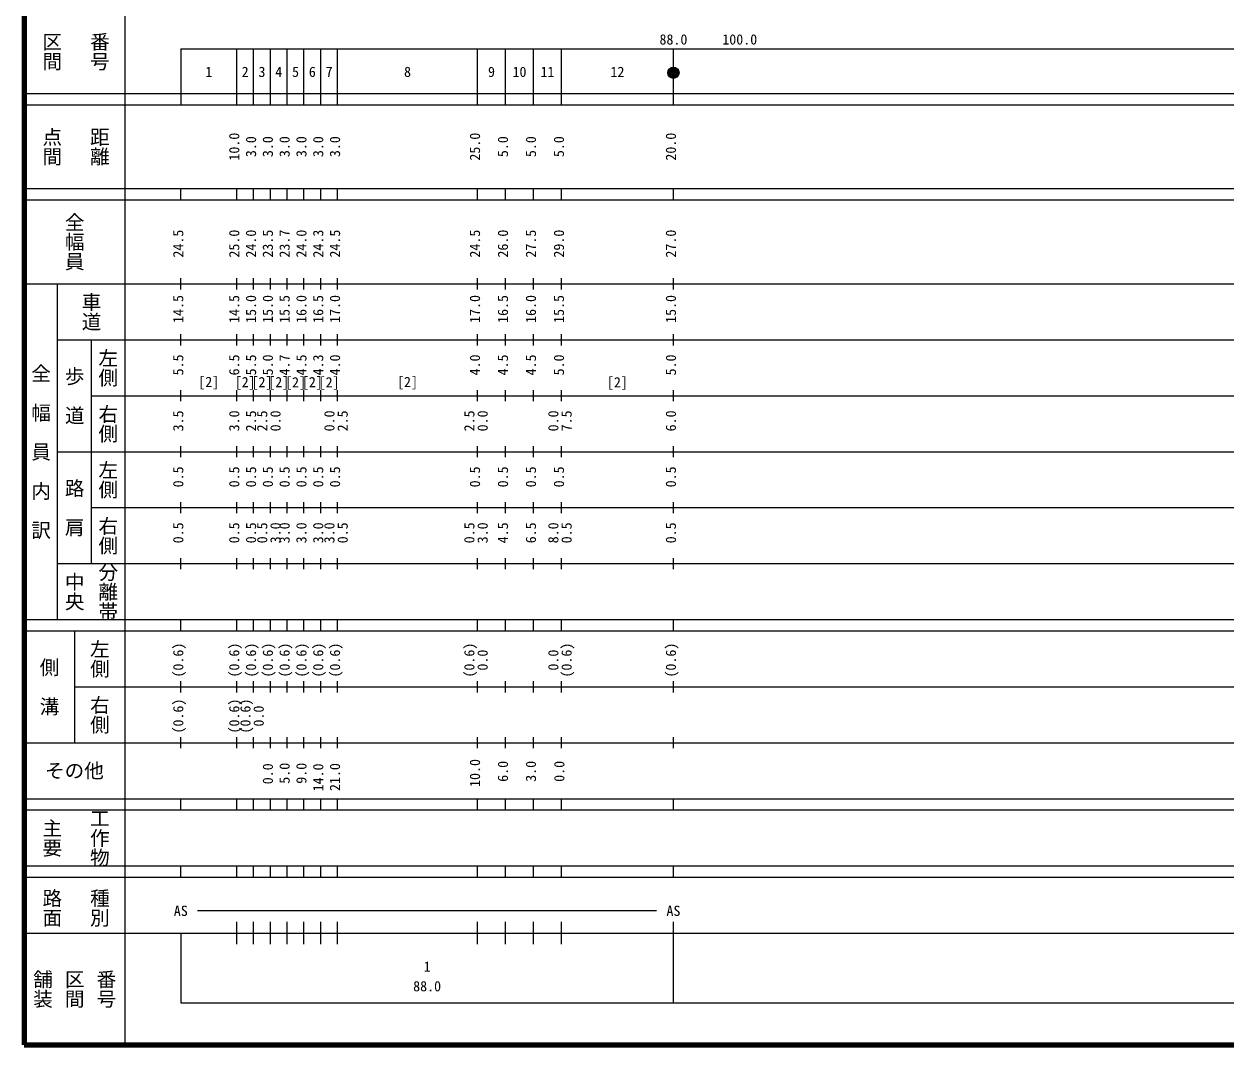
# Model space of a CAD drawing. Units: millimetres on the paper, enlarged 1000 times. Extents: x 40000 to 680000, y 20000 to 380000.
# Drawn here: x 40000 to 254696, y 20000 to 202409 of the extents above; entities that cross this region are included whole.
import ezdxf
from ezdxf.enums import TextEntityAlignment as Align

# ---------------------------------------------------------------- set-up
doc = ezdxf.new("R2010")
doc.units = ezdxf.units.MM
doc.header["$LTSCALE"] = 1000
doc.layers.add('M-TTL', color=2, linetype='Continuous', lineweight=140)
doc.layers.add('M-TTL-BAND', color=7, linetype='Continuous', lineweight=13)
doc.styles.add('@ＭＳ ゴシック', font='')
doc.styles.add('ＭＳ ゴシック', font='')
doc.styles.get('@ＭＳ ゴシック').set_extended_font_data('@MS Gothic')
doc.styles.get('ＭＳ ゴシック').set_extended_font_data('MS Gothic')

msp = doc.modelspace()

# ---------------------------------------------------------------- linework, layer by layer
at = {"layer": 'M-TTL'}
for p, q in [((40000, 380000), (40000, 20000)), ((40000, 20000), (680000, 20000))]:
    msp.add_line(p, q, dxfattribs=at)
at = {"layer": 'M-TTL-BAND'}
for p, q in [((58000, 370000), (58000, 20000)), ((68000, 198000), (579000, 198000)), ((68000, 198000), (68000, 188000)), ((78000, 188000), (78000, 198000)), ((81000, 188000), (81000, 198000)), ((84000, 188000), (84000, 198000)), ((87000, 188000), (87000, 198000)), ((90000, 188000), (90000, 198000)), ((93000, 188000), (93000, 198000)), ((96000, 188000), (96000, 198000)), ((121000, 188000), (121000, 198000)), ((126000, 188000), (126000, 198000)), ((131000, 188000), (131000, 198000)), ((136000, 188000), (136000, 198000)), ((156000, 188000), (156000, 198000)), ((40000, 190000), (579000, 190000)), ((40000, 188000), (579000, 188000)), ((40000, 173000), (579000, 173000)), ((68000, 171000), (68000, 173000)), ((78000, 171000), (78000, 173000)), ((81000, 171000), (81000, 173000)), ((84000, 171000), (84000, 173000)), ((87000, 171000), (87000, 173000)), ((90000, 171000), (90000, 173000)), ((93000, 171000), (93000, 173000)), ((96000, 171000), (96000, 173000)), ((121000, 171000), (121000, 173000)), ((126000, 171000), (126000, 173000)), ((131000, 171000), (131000, 173000)), ((136000, 171000), (136000, 173000)), ((156000, 171000), (156000, 173000)), ((40000, 171000), (579000, 171000)), ((68000, 155000), (68000, 157000)), ((78000, 155000), (78000, 157000)), ((81000, 155000), (81000, 157000)), ((84000, 155000), (84000, 157000)), ((87000, 155000), (87000, 157000)), ((90000, 155000), (90000, 157000)), ((93000, 155000), (93000, 157000)), ((96000, 155000), (96000, 157000)), ((121000, 155000), (121000, 157000)), ((126000, 155000), (126000, 157000)), ((131000, 155000), (131000, 157000)), ((136000, 155000), (136000, 157000)), ((156000, 155000), (156000, 157000)), ((40000, 156000), (579000, 156000)), ((46000, 96000), (46000, 156000)), ((46000, 146000), (579000, 146000)), ((52000, 146000), (52000, 106000)), ((68000, 145000), (68000, 147000)), ((78000, 145000), (78000, 147000)), ((81000, 145000), (81000, 147000)), ((84000, 145000), (84000, 147000)), ((87000, 145000), (87000, 147000)), ((90000, 145000), (90000, 147000)), ((93000, 145000), (93000, 147000)), ((96000, 145000), (96000, 147000)), ((121000, 145000), (121000, 147000)), ((126000, 145000), (126000, 147000)), ((131000, 145000), (131000, 147000)), ((136000, 145000), (136000, 147000)), ((156000, 145000), (156000, 147000)), ((52000, 136000), (579000, 136000)), ((68000, 135000), (68000, 137000)), ((78000, 135000), (78000, 137000)), ((81000, 135000), (81000, 137000)), ((84000, 135000), (84000, 137000)), ((87000, 135000), (87000, 137000)), ((90000, 135000), (90000, 137000)), ((93000, 135000), (93000, 137000)), ((96000, 135000), (96000, 137000)), ((121000, 135000), (121000, 137000)), ((126000, 135000), (126000, 137000)), ((131000, 135000), (131000, 137000)), ((136000, 135000), (136000, 137000)), ((156000, 135000), (156000, 137000)), ((68000, 125000), (68000, 127000)), ((78000, 125000), (78000, 127000)), ((81000, 125000), (81000, 127000)), ((84000, 125000), (84000, 127000)), ((87000, 125000), (87000, 127000)), ((90000, 125000), (90000, 127000)), ((93000, 125000), (93000, 127000)), ((96000, 125000), (96000, 127000)), ((121000, 125000), (121000, 127000)), ((126000, 125000), (126000, 127000)), ((131000, 125000), (131000, 127000)), ((136000, 125000), (136000, 127000)), ((156000, 125000), (156000, 127000)), ((46000, 126000), (579000, 126000)), ((52000, 116000), (579000, 116000)), ((68000, 115000), (68000, 117000)), ((78000, 115000), (78000, 117000)), ((81000, 115000), (81000, 117000)), ((84000, 115000), (84000, 117000)), ((87000, 115000), (87000, 117000)), ((90000, 115000), (90000, 117000)), ((93000, 115000), (93000, 117000)), ((96000, 115000), (96000, 117000)), ((121000, 115000), (121000, 117000)), ((126000, 115000), (126000, 117000)), ((131000, 115000), (131000, 117000)), ((136000, 115000), (136000, 117000)), ((156000, 115000), (156000, 117000)), ((46000, 106000), (579000, 106000)), ((68000, 105000), (68000, 107000)), ((78000, 105000), (78000, 107000)), ((81000, 105000), (81000, 107000)), ((84000, 105000), (84000, 107000)), ((87000, 105000), (87000, 107000)), ((90000, 105000), (90000, 107000)), ((93000, 105000), (93000, 107000)), ((96000, 105000), (96000, 107000)), ((121000, 105000), (121000, 107000)), ((126000, 105000), (126000, 107000)), ((131000, 105000), (131000, 107000)), ((136000, 105000), (136000, 107000)), ((156000, 105000), (156000, 107000)), ((40000, 96000), (579000, 96000)), ((68000, 94000), (68000, 96000)), ((78000, 94000), (78000, 96000)), ((81000, 94000), (81000, 96000)), ((84000, 94000), (84000, 96000)), ((87000, 94000), (87000, 96000)), ((90000, 94000), (90000, 96000)), ((93000, 94000), (93000, 96000)), ((96000, 94000), (96000, 96000)), ((121000, 94000), (121000, 96000)), ((126000, 94000), (126000, 96000)), ((131000, 94000), (131000, 96000)), ((136000, 94000), (136000, 96000)), ((156000, 94000), (156000, 96000)), ((40000, 94000), (579000, 94000)), ((49000, 94000), (49000, 74000)), ((49000, 84000), (579000, 84000)), ((68000, 83000), (68000, 85000)), ((78000, 83000), (78000, 85000)), ((81000, 83000), (81000, 85000)), ((84000, 83000), (84000, 85000)), ((87000, 83000), (87000, 85000)), ((90000, 83000), (90000, 85000)), ((93000, 83000), (93000, 85000)), ((96000, 83000), (96000, 85000)), ((121000, 83000), (121000, 85000)), ((126000, 83000), (126000, 85000)), ((131000, 83000), (131000, 85000)), ((136000, 83000), (136000, 85000)), ((156000, 83000), (156000, 85000)), ((40000, 74000), (579000, 74000)), ((68000, 73000), (68000, 75000)), ((78000, 73000), (78000, 75000)), ((81000, 73000), (81000, 75000)), ((84000, 73000), (84000, 75000)), ((87000, 73000), (87000, 75000)), ((90000, 73000), (90000, 75000)), ((93000, 73000), (93000, 75000)), ((96000, 73000), (96000, 75000)), ((121000, 73000), (121000, 75000)), ((126000, 73000), (126000, 75000)), ((131000, 73000), (131000, 75000)), ((136000, 73000), (136000, 75000)), ((156000, 73000), (156000, 75000)), ((40000, 64000), (579000, 64000)), ((68000, 62000), (68000, 64000)), ((78000, 62000), (78000, 64000)), ((81000, 62000), (81000, 64000)), ((84000, 62000), (84000, 64000)), ((87000, 62000), (87000, 64000)), ((90000, 62000), (90000, 64000)), ((93000, 62000), (93000, 64000)), ((96000, 62000), (96000, 64000)), ((121000, 62000), (121000, 64000)), ((126000, 62000), (126000, 64000)), ((131000, 62000), (131000, 64000)), ((136000, 62000), (136000, 64000)), ((156000, 62000), (156000, 64000)), ((40000, 62000), (579000, 62000)), ((40000, 52000), (579000, 52000)), ((68000, 50000), (68000, 52000)), ((78000, 50000), (78000, 52000)), ((81000, 50000), (81000, 52000)), ((84000, 50000), (84000, 52000)), ((87000, 50000), (87000, 52000)), ((90000, 50000), (90000, 52000)), ((93000, 50000), (93000, 52000)), ((96000, 50000), (96000, 52000)), ((121000, 50000), (121000, 52000)), ((126000, 50000), (126000, 52000)), ((131000, 50000), (131000, 52000)), ((136000, 50000), (136000, 52000)), ((156000, 50000), (156000, 52000)), ((40000, 50000), (579000, 50000)), ((71000, 44000), (153000, 44000)), ((78000, 38000), (78000, 42000)), ((81000, 38000), (81000, 42000)), ((84000, 38000), (84000, 42000)), ((87000, 38000), (87000, 42000)), ((90000, 38000), (90000, 42000)), ((93000, 38000), (93000, 42000)), ((96000, 38000), (96000, 42000)), ((121000, 38000), (121000, 42000)), ((126000, 38000), (126000, 42000)), ((131000, 38000), (131000, 42000)), ((136000, 38000), (136000, 42000)), ((156000, 27500), (156000, 42000)), ((40000, 40000), (579000, 40000)), ((68000, 40000), (68000, 27500)), ((68000, 27500), (579000, 27500))]:
    msp.add_line(p, q, dxfattribs=at)
for radius in [1000, 950, 900, 850, 800, 750, 700, 650, 600, 550, 500, 450, 400, 350, 300, 250, 200, 150, 100, 50]:
    msp.add_circle((156002, 193700), radius, dxfattribs=at)

# ---------------------------------------------------------------- texts
at = {"layer": 'M-TTL-BAND', "style": '@ＭＳ ゴシック'}
for s, p in [('区間', (45000, 197500)), ('番号', (53500, 197500)), ('点間', (45000, 180500)), ('距離', (53500, 180500)), ('全幅員', (49000, 163500)), ('車道', (52000, 151000)), ('左側', (55000, 141000)), ('全\u3000幅\u3000員\u3000内\u3000訳', (43000, 126000)), ('歩\u3000道', (49000, 136000)), ('右側', (55000, 131000)), ('左側', (55000, 121000)), ('路\u3000肩', (49000, 116000)), ('右側', (55000, 111000)), ('分離帯', (55000, 101000)), ('中央', (49000, 101000)), ('左側', (53500, 89000)), ('側\u3000溝', (44500, 84000)), ('右側', (53500, 79000)), ('主要', (45000, 57000)), ('工作物', (53500, 57000)), ('路面', (45000, 44500)), ('種別', (53500, 44500)), ('舗装', (43333, 30000)), ('区間', (49000, 30000)), ('番号', (54667, 30000))]:
    msp.add_text(s, height=2566, rotation=270, dxfattribs=at).set_placement(p, align=Align.MIDDLE_CENTER)
at = {"layer": 'M-TTL-BAND', "style": 'ＭＳ ゴシック'}
for s, p in [('88.0', (156000, 198195)), ('100.0', (167844, 198195)), ('1', (73000, 192405)), ('2', (79500, 192405)), ('3', (82500, 192405)), ('4', (85500, 192405)), ('5', (88500, 192405)), ('6', (91500, 192405)), ('7', (94500, 192405)), ('8', (108500, 192405)), ('9', (123500, 192405)), ('10', (128500, 192405)), ('11', (133500, 192405)), ('12', (146000, 192405)), ('[2]', (73000, 137010)), ('[2]', (79500, 136973)), ('[2]', (82500, 136973)), ('[2]', (85500, 136973)), ('[2]', (88500, 136940)), ('[2]', (91500, 136973)), ('[2]', (94500, 136940)), ('[2]', (108500, 136999)), ('[2]', (146000, 136947)), ('AS', (68000, 42500)), ('AS', (156000, 42500)), ('1', (112000, 32523)), ('88.0', (112000, 29033))]:
    msp.add_text(s, height=1833, dxfattribs=at).set_placement(p, align=Align.BOTTOM_CENTER)
for s, p in [('10.0', (79000, 180500)), ('25.0', (122000, 180500)), ('20.0', (157000, 180500)), ('3.0', (82000, 180500)), ('3.0', (85000, 180500)), ('3.0', (88000, 180500)), ('3.0', (91000, 180500)), ('3.0', (94000, 180500)), ('3.0', (97000, 180500)), ('5.0', (127000, 180500)), ('5.0', (132000, 180500)), ('5.0', (137000, 180500)), ('24.5', (69000, 163174)), ('25.0', (79000, 163174)), ('24.0', (82000, 163174)), ('23.5', (85000, 163174)), ('23.7', (88000, 163174)), ('24.0', (91000, 163174)), ('24.3', (94000, 163174)), ('24.5', (97000, 163174)), ('24.5', (122000, 163174)), ('26.0', (127000, 163174)), ('27.5', (132000, 163174)), ('29.0', (137000, 163174)), ('27.0', (157000, 163174)), ('14.5', (69000, 151500)), ('14.5', (79000, 151500)), ('15.0', (82000, 151500)), ('15.0', (85000, 151500)), ('15.5', (88000, 151500)), ('16.0', (91000, 151500)), ('16.5', (94000, 151500)), ('17.0', (97000, 151500)), ('17.0', (122000, 151500)), ('16.5', (127000, 151500)), ('16.0', (132000, 151500)), ('15.5', (137000, 151500)), ('15.0', (157000, 151500)), ('5.5', (69000, 141500)), ('6.5', (79000, 141500)), ('5.5', (82000, 141500)), ('5.0', (85000, 141500)), ('4.7', (88000, 141500)), ('4.5', (91000, 141500)), ('4.3', (94000, 141500)), ('4.0', (97000, 141500)), ('4.0', (122000, 141500)), ('4.5', (127000, 141500)), ('4.5', (132000, 141500)), ('5.0', (137000, 141500)), ('5.0', (157000, 141500)), ('3.5', (69000, 131500)), ('3.0', (79000, 131500)), ('2.5', (82000, 131500)), ('2.5', (84000, 131500)), ('0.0', (86370, 131500)), ('0.0', (96000, 131500)), ('2.5', (98370, 131500)), ('2.5', (121000, 131500)), ('0.0', (123370, 131500)), ('0.0', (136000, 131500)), ('7.5', (138370, 131500)), ('6.0', (157000, 131500)), ('0.5', (69000, 121500)), ('0.5', (79000, 121500)), ('0.5', (82000, 121500)), ('0.5', (85000, 121500)), ('0.5', (88000, 121500)), ('0.5', (91000, 121500)), ('0.5', (94000, 121500)), ('0.5', (97000, 121500)), ('0.5', (122000, 121500)), ('0.5', (127000, 121500)), ('0.5', (132000, 121500)), ('0.5', (137000, 121500)), ('0.5', (157000, 121500)), ('0.5', (69000, 111500)), ('0.5', (79000, 111500)), ('0.5', (82000, 111500)), ('0.5', (84000, 111500)), ('3.0', (86370, 111500)), ('3.0', (88000, 111500)), ('3.0', (91000, 111500)), ('3.0', (94000, 111500)), ('3.0', (96000, 111500)), ('0.5', (98370, 111500)), ('0.5', (121000, 111500)), ('3.0', (123370, 111500)), ('4.5', (127000, 111500)), ('6.5', (132000, 111500)), ('8.0', (136000, 111500)), ('0.5', (138370, 111500)), ('0.5', (157000, 111500)), ('(0.6)', (69000, 88764)), ('(0.6)', (79000, 88764)), ('(0.6)', (82000, 88764)), ('(0.6)', (85000, 88764)), ('(0.6)', (88000, 88764)), ('(0.6)', (91000, 88764)), ('(0.6)', (94000, 88764)), ('(0.6)', (97000, 88764)), ('(0.6)', (121000, 88764)), ('0.0', (123370, 88764)), ('0.0', (136000, 88764)), ('(0.6)', (138370, 88764)), ('(0.6)', (157000, 88764)), ('(0.6)', (69000, 78764)), ('(0.6)', (79000, 78764)), ('(0.6)', (81000, 78764)), ('0.0', (83370, 78764)), ('10.0', (122000, 68595)), ('0.0', (85000, 68449)), ('5.0', (88000, 68546)), ('9.0', (91000, 68546)), ('14.0', (94000, 67800)), ('21.0', (97000, 67862)), ('6.0', (127000, 68887)), ('3.0', (132000, 68887)), ('0.0', (137069, 68887))]:
    msp.add_text(s, height=1833, rotation=90, dxfattribs=at).set_placement(p, align=Align.BOTTOM_CENTER)
msp.add_text('その他', height=2566, dxfattribs=at).set_placement((49000, 69000), align=Align.MIDDLE_CENTER)

doc.saveas('drawing.dxf')
